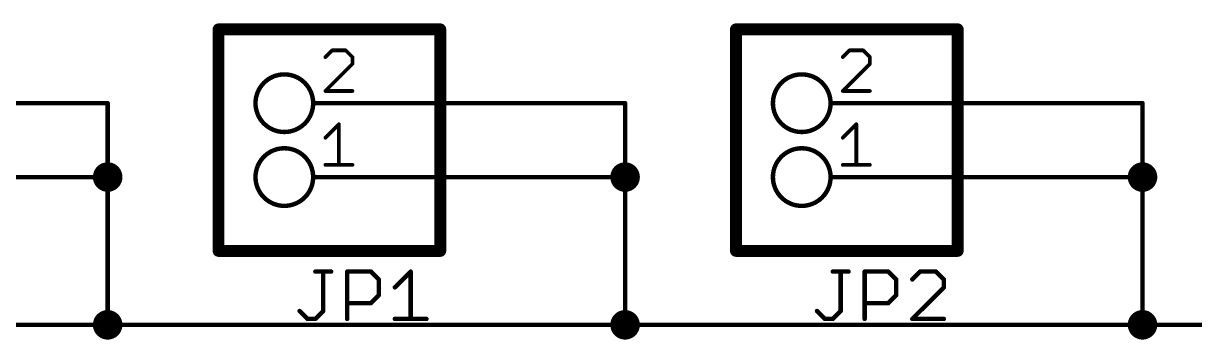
# Model space of a CAD drawing. Extents: x -72 to 265, y -97 to 216.
# Drawn here: x 131.73 to 171.97, y 101.09 to 111.96 of the extents above; entities that cross this region are included whole.
import ezdxf

# ---------------------------------------------------------------- set-up
doc = ezdxf.new("R2010")
doc.units = 0
for name, color, linetype in [('91', 94, 'CONTINUOUS'), ('94', 14, 'CONTINUOUS'), ('95', 251, 'CONTINUOUS')]:
    doc.layers.add(name, color=color, linetype=linetype)

msp = doc.modelspace()

# ---------------------------------------------------------------- linework, layer by layer
at = {"layer": '91', "const_width": 0.1524}
for points in [[(124.46, 109.22), (134.62, 109.22)], [(134.62, 109.22), (134.62, 106.68)], [(142.24, 109.22), (152.4, 109.22)], [(152.4, 109.22), (152.4, 106.68)], [(160.02, 109.22), (170.18, 109.22)], [(170.18, 109.22), (170.18, 106.68)], [(124.46, 106.68), (134.62, 106.68)], [(134.62, 106.68), (134.62, 101.6)], [(142.24, 106.68), (152.4, 106.68)], [(152.4, 106.68), (152.4, 101.6)], [(160.02, 106.68), (170.18, 106.68)], [(170.18, 106.68), (170.18, 101.6)], [(116.84, 101.6), (134.62, 101.6)], [(134.62, 101.6), (152.4, 101.6)], [(152.4, 101.6), (170.18, 101.6)], [(170.18, 101.6), (187.96, 101.6)]]:
    msp.add_lwpolyline(points, dxfattribs=at)
at = {"layer": '91'}
for points, const_width in [([(134.6581, 109.22, 1), (134.5819, 109.22)], 0.0762), ([(134.62, 109.1819, 1), (134.62, 109.2581)], 0.0762), ([(142.24, 109.2581, 1), (142.24, 109.1819)], 0.0762), ([(152.4381, 109.22, 1), (152.3619, 109.22)], 0.0762), ([(152.4, 109.1819, 1), (152.4, 109.2581)], 0.0762), ([(160.02, 109.2581, 1), (160.02, 109.1819)], 0.0762), ([(170.2181, 109.22, 1), (170.1419, 109.22)], 0.0762), ([(170.18, 109.1819, 1), (170.18, 109.2581)], 0.0762), ([(134.62, 106.426, 1), (134.62, 106.934, 1), (134.62, 106.426)], 0.508), ([(152.4, 106.426, 1), (152.4, 106.934, 1), (152.4, 106.426)], 0.508), ([(170.18, 106.426, 1), (170.18, 106.934, 1), (170.18, 106.426)], 0.508), ([(134.6581, 106.68, 1), (134.5819, 106.68)], 0.0762), ([(134.5819, 106.68, 1), (134.6581, 106.68)], 0.0762), ([(134.62, 106.6419, 1), (134.62, 106.7181)], 0.0762), ([(142.24, 106.7181, 1), (142.24, 106.6419)], 0.0762), ([(152.4381, 106.68, 1), (152.3619, 106.68)], 0.0762), ([(152.3619, 106.68, 1), (152.4381, 106.68)], 0.0762), ([(152.4, 106.6419, 1), (152.4, 106.7181)], 0.0762), ([(160.02, 106.7181, 1), (160.02, 106.6419)], 0.0762), ([(170.2181, 106.68, 1), (170.1419, 106.68)], 0.0762), ([(170.1419, 106.68, 1), (170.2181, 106.68)], 0.0762), ([(170.18, 106.6419, 1), (170.18, 106.7181)], 0.0762), ([(134.62, 101.346, 1), (134.62, 101.854, 1), (134.62, 101.346)], 0.508), ([(152.4, 101.346, 1), (152.4, 101.854, 1), (152.4, 101.346)], 0.508), ([(170.18, 101.346, 1), (170.18, 101.854, 1), (170.18, 101.346)], 0.508), ([(134.62, 101.6381, 1), (134.62, 101.5619)], 0.0762), ([(134.5819, 101.6, 1), (134.6581, 101.6)], 0.0762), ([(134.62, 101.5619, 1), (134.62, 101.6381)], 0.0762), ([(152.4, 101.6381, 1), (152.4, 101.5619)], 0.0762), ([(152.3619, 101.6, 1), (152.4381, 101.6)], 0.0762), ([(152.4, 101.5619, 1), (152.4, 101.6381)], 0.0762), ([(170.18, 101.6381, 1), (170.18, 101.5619)], 0.0762), ([(170.1419, 101.6, 1), (170.2181, 101.6)], 0.0762), ([(170.18, 101.5619, 1), (170.18, 101.6381)], 0.0762)]:
    msp.add_lwpolyline(points, format="xyb", dxfattribs=dict(at, const_width=const_width))
at = {"layer": '94'}
for points, const_width in [([(146.05, 111.76), (138.43, 111.76)], 0.4064), ([(138.43, 111.76), (138.43, 104.14)], 0.4064), ([(146.05, 104.14), (146.05, 111.76)], 0.4064), ([(163.83, 111.76), (156.21, 111.76)], 0.4064), ([(156.21, 111.76), (156.21, 104.14)], 0.4064), ([(163.83, 104.14), (163.83, 111.76)], 0.4064), ([(142.24, 109.22), (141.6812, 109.22)], 0.1524), ([(160.02, 109.22), (159.4612, 109.22)], 0.1524), ([(142.24, 106.68), (141.6812, 106.68)], 0.1524), ([(160.02, 106.68), (159.4612, 106.68)], 0.1524), ([(138.43, 104.14), (146.05, 104.14)], 0.4064), ([(156.21, 104.14), (163.83, 104.14)], 0.4064)]:
    msp.add_lwpolyline(points, dxfattribs=dict(at, const_width=const_width))
for points, const_width in [([(138.43, 111.8616, 1), (138.43, 111.6584)], 0.2032), ([(138.5316, 111.76, 1), (138.3284, 111.76)], 0.2032), ([(146.1516, 111.76, 1), (145.9484, 111.76)], 0.2032), ([(146.05, 111.6584, 1), (146.05, 111.8616)], 0.2032), ([(156.21, 111.8616, 1), (156.21, 111.6584)], 0.2032), ([(156.3116, 111.76, 1), (156.1084, 111.76)], 0.2032), ([(163.9316, 111.76, 1), (163.7284, 111.76)], 0.2032), ([(163.83, 111.6584, 1), (163.83, 111.8616)], 0.2032), ([(140.6906, 108.2294, 1), (140.6906, 110.2106, 1), (140.6906, 108.2294)], 0.1524), ([(158.4706, 108.2294, 1), (158.4706, 110.2106, 1), (158.4706, 108.2294)], 0.1524), ([(141.6812, 109.2581, 1), (141.6812, 109.1819)], 0.0762), ([(142.24, 109.1819, 1), (142.24, 109.2581)], 0.0762), ([(159.4612, 109.2581, 1), (159.4612, 109.1819)], 0.0762), ([(160.02, 109.1819, 1), (160.02, 109.2581)], 0.0762), ([(140.6906, 105.6894, 1), (140.6906, 107.6706, 1), (140.6906, 105.6894)], 0.1524), ([(158.4706, 105.6894, 1), (158.4706, 107.6706, 1), (158.4706, 105.6894)], 0.1524), ([(141.6812, 106.7181, 1), (141.6812, 106.6419)], 0.0762), ([(142.24, 106.6419, 1), (142.24, 106.7181)], 0.0762), ([(159.4612, 106.7181, 1), (159.4612, 106.6419)], 0.0762), ([(160.02, 106.6419, 1), (160.02, 106.7181)], 0.0762), ([(138.43, 104.2416, 1), (138.43, 104.0384)], 0.2032), ([(138.3284, 104.14, 1), (138.5316, 104.14)], 0.2032), ([(145.9484, 104.14, 1), (146.1516, 104.14)], 0.2032), ([(146.05, 104.0384, 1), (146.05, 104.2416)], 0.2032), ([(156.21, 104.2416, 1), (156.21, 104.0384)], 0.2032), ([(156.1084, 104.14, 1), (156.3116, 104.14)], 0.2032), ([(163.7284, 104.14, 1), (163.9316, 104.14)], 0.2032), ([(163.83, 104.0384, 1), (163.83, 104.2416)], 0.2032)]:
    msp.add_lwpolyline(points, format="xyb", dxfattribs=dict(at, const_width=const_width))
at = {"layer": '95'}
for points, const_width in [([(142.3333, 111.0373), (142.1003, 110.8043)], 0.127), ([(142.7994, 111.0373), (142.3333, 111.0373)], 0.127), ([(143.0324, 110.8043), (142.7994, 111.0373)], 0.127), ([(160.1133, 111.0373), (159.8803, 110.8043)], 0.127), ([(160.5794, 111.0373), (160.1133, 111.0373)], 0.127), ([(160.8124, 110.8043), (160.5794, 111.0373)], 0.127), ([(143.0324, 110.5712), (143.0324, 110.8043)], 0.127), ([(160.8124, 110.5712), (160.8124, 110.8043)], 0.127), ([(142.1003, 109.6391), (143.0324, 110.5712)], 0.127), ([(159.8803, 109.6391), (160.8124, 110.5712)], 0.127), ([(143.0324, 109.6391), (142.1003, 109.6391)], 0.127), ([(160.8124, 109.6391), (159.8803, 109.6391)], 0.127), ([(142.1003, 108.0312), (142.5664, 108.4973)], 0.127), ([(142.5664, 108.4973), (142.5664, 107.0991)], 0.127), ([(159.8803, 108.0312), (160.3464, 108.4973)], 0.127), ([(160.3464, 108.4973), (160.3464, 107.0991)], 0.127), ([(142.1003, 107.0991), (143.0324, 107.0991)], 0.127), ([(159.8803, 107.0991), (160.8124, 107.0991)], 0.127), ([(141.7571, 103.4302), (142.2994, 103.4302)], 0.1524), ([(142.0282, 102.0744), (142.0282, 103.4302)], 0.1524), ([(142.8519, 101.8032), (142.8519, 103.4302)], 0.1524), ([(142.8519, 103.4302), (143.6654, 103.4302)], 0.1524), ([(143.6654, 103.4302), (143.9365, 103.159)], 0.1524), ([(144.489, 102.8879), (145.0314, 103.4302)], 0.1524), ([(145.0314, 103.4302), (145.0314, 101.8032)], 0.1524), ([(159.5371, 103.4302), (160.0794, 103.4302)], 0.1524), ([(159.8082, 102.0744), (159.8082, 103.4302)], 0.1524), ([(160.6319, 101.8032), (160.6319, 103.4302)], 0.1524), ([(160.6319, 103.4302), (161.4454, 103.4302)], 0.1524), ([(161.4454, 103.4302), (161.7165, 103.159)], 0.1524), ([(162.5402, 103.4302), (162.269, 103.159)], 0.1524), ([(163.0825, 103.4302), (162.5402, 103.4302)], 0.1524), ([(163.3537, 103.159), (163.0825, 103.4302)], 0.1524), ([(143.9365, 103.159), (143.9365, 102.6167)], 0.1524), ([(161.7165, 103.159), (161.7165, 102.6167)], 0.1524), ([(163.3537, 102.8879), (163.3537, 103.159)], 0.1524), ([(143.9365, 102.6167), (143.6654, 102.3455)], 0.1524), ([(161.7165, 102.6167), (161.4454, 102.3455)], 0.1524), ([(162.269, 101.8032), (163.3537, 102.8879)], 0.1524), ([(143.6654, 102.3455), (142.8519, 102.3455)], 0.1524), ([(161.4454, 102.3455), (160.6319, 102.3455)], 0.1524), ([(141.2147, 102.0744), (141.4859, 101.8032)], 0.1524), ([(141.4859, 101.8032), (141.7571, 101.8032)], 0.1524), ([(141.7571, 101.8032), (142.0282, 102.0744)], 0.1524), ([(144.489, 101.8032), (145.5737, 101.8032)], 0.1524), ([(158.9947, 102.0744), (159.2659, 101.8032)], 0.1524), ([(159.2659, 101.8032), (159.5371, 101.8032)], 0.1524), ([(159.5371, 101.8032), (159.8082, 102.0744)], 0.1524), ([(163.3537, 101.8032), (162.269, 101.8032)], 0.1524)]:
    msp.add_lwpolyline(points, dxfattribs=dict(at, const_width=const_width))
for points, const_width in [([(142.3333, 111.069, 1), (142.3333, 111.0055)], 0.0635), ([(142.3558, 111.0148, 1), (142.3109, 111.0597)], 0.0635), ([(142.8218, 111.0597, 1), (142.7769, 111.0148)], 0.0635), ([(142.7994, 111.0055, 1), (142.7994, 111.069)], 0.0635), ([(160.1133, 111.069, 1), (160.1133, 111.0055)], 0.0635), ([(160.1358, 111.0148, 1), (160.0909, 111.0597)], 0.0635), ([(160.6018, 111.0597, 1), (160.5569, 111.0148)], 0.0635), ([(160.5794, 111.0055, 1), (160.5794, 111.069)], 0.0635), ([(142.0778, 110.8267, 1), (142.1228, 110.7818)], 0.0635), ([(143.0642, 110.8043, 1), (143.0007, 110.8043)], 0.0635), ([(143.01, 110.7818, 1), (143.0549, 110.8267)], 0.0635), ([(159.8578, 110.8267, 1), (159.9028, 110.7818)], 0.0635), ([(160.8442, 110.8043, 1), (160.7807, 110.8043)], 0.0635), ([(160.79, 110.7818, 1), (160.8349, 110.8267)], 0.0635), ([(143.0007, 110.5712, 1), (143.0642, 110.5712)], 0.0635), ([(143.0549, 110.5488, 1), (143.01, 110.5937)], 0.0635), ([(160.7807, 110.5712, 1), (160.8442, 110.5712)], 0.0635), ([(160.8349, 110.5488, 1), (160.79, 110.5937)], 0.0635), ([(142.0778, 109.6616, 1), (142.1228, 109.6166)], 0.0635), ([(142.1003, 109.6709, 1), (142.1003, 109.6073)], 0.0635), ([(143.0324, 109.6073, 1), (143.0324, 109.6709)], 0.0635), ([(159.8578, 109.6616, 1), (159.9028, 109.6166)], 0.0635), ([(159.8803, 109.6709, 1), (159.8803, 109.6073)], 0.0635), ([(160.8124, 109.6073, 1), (160.8124, 109.6709)], 0.0635), ([(142.5981, 108.4973, 1), (142.5346, 108.4973)], 0.0635), ([(142.5888, 108.4748, 1), (142.5439, 108.5197)], 0.0635), ([(160.3781, 108.4973, 1), (160.3146, 108.4973)], 0.0635), ([(160.3688, 108.4748, 1), (160.3239, 108.5197)], 0.0635), ([(142.0778, 108.0537, 1), (142.1228, 108.0088)], 0.0635), ([(159.8578, 108.0537, 1), (159.9028, 108.0088)], 0.0635), ([(142.1003, 107.1309, 1), (142.1003, 107.0674)], 0.0635), ([(142.5346, 107.0991, 1), (142.5981, 107.0991)], 0.0635), ([(143.0324, 107.0674, 1), (143.0324, 107.1309)], 0.0635), ([(159.8803, 107.1309, 1), (159.8803, 107.0674)], 0.0635), ([(160.3146, 107.0991, 1), (160.3781, 107.0991)], 0.0635), ([(160.8124, 107.0674, 1), (160.8124, 107.1309)], 0.0635), ([(141.7571, 103.4683, 1), (141.7571, 103.3921)], 0.0762), ([(142.0663, 103.4302, 1), (141.9901, 103.4302)], 0.0762), ([(142.2994, 103.3921, 1), (142.2994, 103.4683)], 0.0762), ([(142.89, 103.4302, 1), (142.8138, 103.4302)], 0.0762), ([(142.8519, 103.4683, 1), (142.8519, 103.3921)], 0.0762), ([(143.6923, 103.4571, 1), (143.6384, 103.4032)], 0.0762), ([(143.6654, 103.3921, 1), (143.6654, 103.4683)], 0.0762), ([(145.0695, 103.4302, 1), (144.9933, 103.4302)], 0.0762), ([(145.0583, 103.4032, 1), (145.0044, 103.4571)], 0.0762), ([(159.5371, 103.4683, 1), (159.5371, 103.3921)], 0.0762), ([(159.8463, 103.4302, 1), (159.7701, 103.4302)], 0.0762), ([(160.0794, 103.3921, 1), (160.0794, 103.4683)], 0.0762), ([(160.67, 103.4302, 1), (160.5938, 103.4302)], 0.0762), ([(160.6319, 103.4683, 1), (160.6319, 103.3921)], 0.0762), ([(161.4723, 103.4571, 1), (161.4184, 103.4032)], 0.0762), ([(161.4454, 103.3921, 1), (161.4454, 103.4683)], 0.0762), ([(162.5402, 103.4683, 1), (162.5402, 103.3921)], 0.0762), ([(162.5671, 103.4032, 1), (162.5133, 103.4571)], 0.0762), ([(163.1095, 103.4571, 1), (163.0556, 103.4032)], 0.0762), ([(163.0825, 103.3921, 1), (163.0825, 103.4683)], 0.0762), ([(143.9746, 103.159, 1), (143.8984, 103.159)], 0.0762), ([(143.9096, 103.1321, 1), (143.9635, 103.186)], 0.0762), ([(161.7546, 103.159, 1), (161.6784, 103.159)], 0.0762), ([(161.6896, 103.1321, 1), (161.7435, 103.186)], 0.0762), ([(162.2421, 103.186, 1), (162.296, 103.1321)], 0.0762), ([(163.3918, 103.159, 1), (163.3156, 103.159)], 0.0762), ([(163.3268, 103.1321, 1), (163.3806, 103.186)], 0.0762), ([(143.8984, 102.6167, 1), (143.9746, 102.6167)], 0.0762), ([(143.9635, 102.5898, 1), (143.9096, 102.6436)], 0.0762), ([(144.4621, 102.9148, 1), (144.516, 102.8609)], 0.0762), ([(161.6784, 102.6167, 1), (161.7546, 102.6167)], 0.0762), ([(161.7435, 102.5898, 1), (161.6896, 102.6436)], 0.0762), ([(163.3156, 102.8879, 1), (163.3918, 102.8879)], 0.0762), ([(163.3806, 102.8609, 1), (163.3268, 102.9148)], 0.0762), ([(142.8519, 102.3836, 1), (142.8519, 102.3074)], 0.0762), ([(143.6384, 102.3725, 1), (143.6923, 102.3186)], 0.0762), ([(143.6654, 102.3074, 1), (143.6654, 102.3836)], 0.0762), ([(160.6319, 102.3836, 1), (160.6319, 102.3074)], 0.0762), ([(161.4184, 102.3725, 1), (161.4723, 102.3186)], 0.0762), ([(161.4454, 102.3074, 1), (161.4454, 102.3836)], 0.0762), ([(141.2417, 102.1013, 1), (141.1878, 102.0474)], 0.0762), ([(141.4859, 101.8413, 1), (141.4859, 101.7651)], 0.0762), ([(141.4589, 101.7763, 1), (141.5128, 101.8301)], 0.0762), ([(141.7301, 101.8301, 1), (141.784, 101.7763)], 0.0762), ([(141.7571, 101.7651, 1), (141.7571, 101.8413)], 0.0762), ([(141.9901, 102.0744, 1), (142.0663, 102.0744)], 0.0762), ([(142.0552, 102.0474, 1), (142.0013, 102.1013)], 0.0762), ([(142.8138, 101.8032, 1), (142.89, 101.8032)], 0.0762), ([(144.489, 101.8413, 1), (144.489, 101.7651)], 0.0762), ([(144.9933, 101.8032, 1), (145.0695, 101.8032)], 0.0762), ([(145.5737, 101.7651, 1), (145.5737, 101.8413)], 0.0762), ([(159.0217, 102.1013, 1), (158.9678, 102.0474)], 0.0762), ([(159.2659, 101.8413, 1), (159.2659, 101.7651)], 0.0762), ([(159.2389, 101.7763, 1), (159.2928, 101.8301)], 0.0762), ([(159.5101, 101.8301, 1), (159.564, 101.7763)], 0.0762), ([(159.5371, 101.7651, 1), (159.5371, 101.8413)], 0.0762), ([(159.7701, 102.0744, 1), (159.8463, 102.0744)], 0.0762), ([(159.8352, 102.0474, 1), (159.7813, 102.1013)], 0.0762), ([(160.5938, 101.8032, 1), (160.67, 101.8032)], 0.0762), ([(162.269, 101.8413, 1), (162.269, 101.7651)], 0.0762), ([(162.2421, 101.8301, 1), (162.296, 101.7763)], 0.0762), ([(163.3537, 101.7651, 1), (163.3537, 101.8413)], 0.0762)]:
    msp.add_lwpolyline(points, format="xyb", dxfattribs=dict(at, const_width=const_width))

doc.saveas('drawing.dxf')
